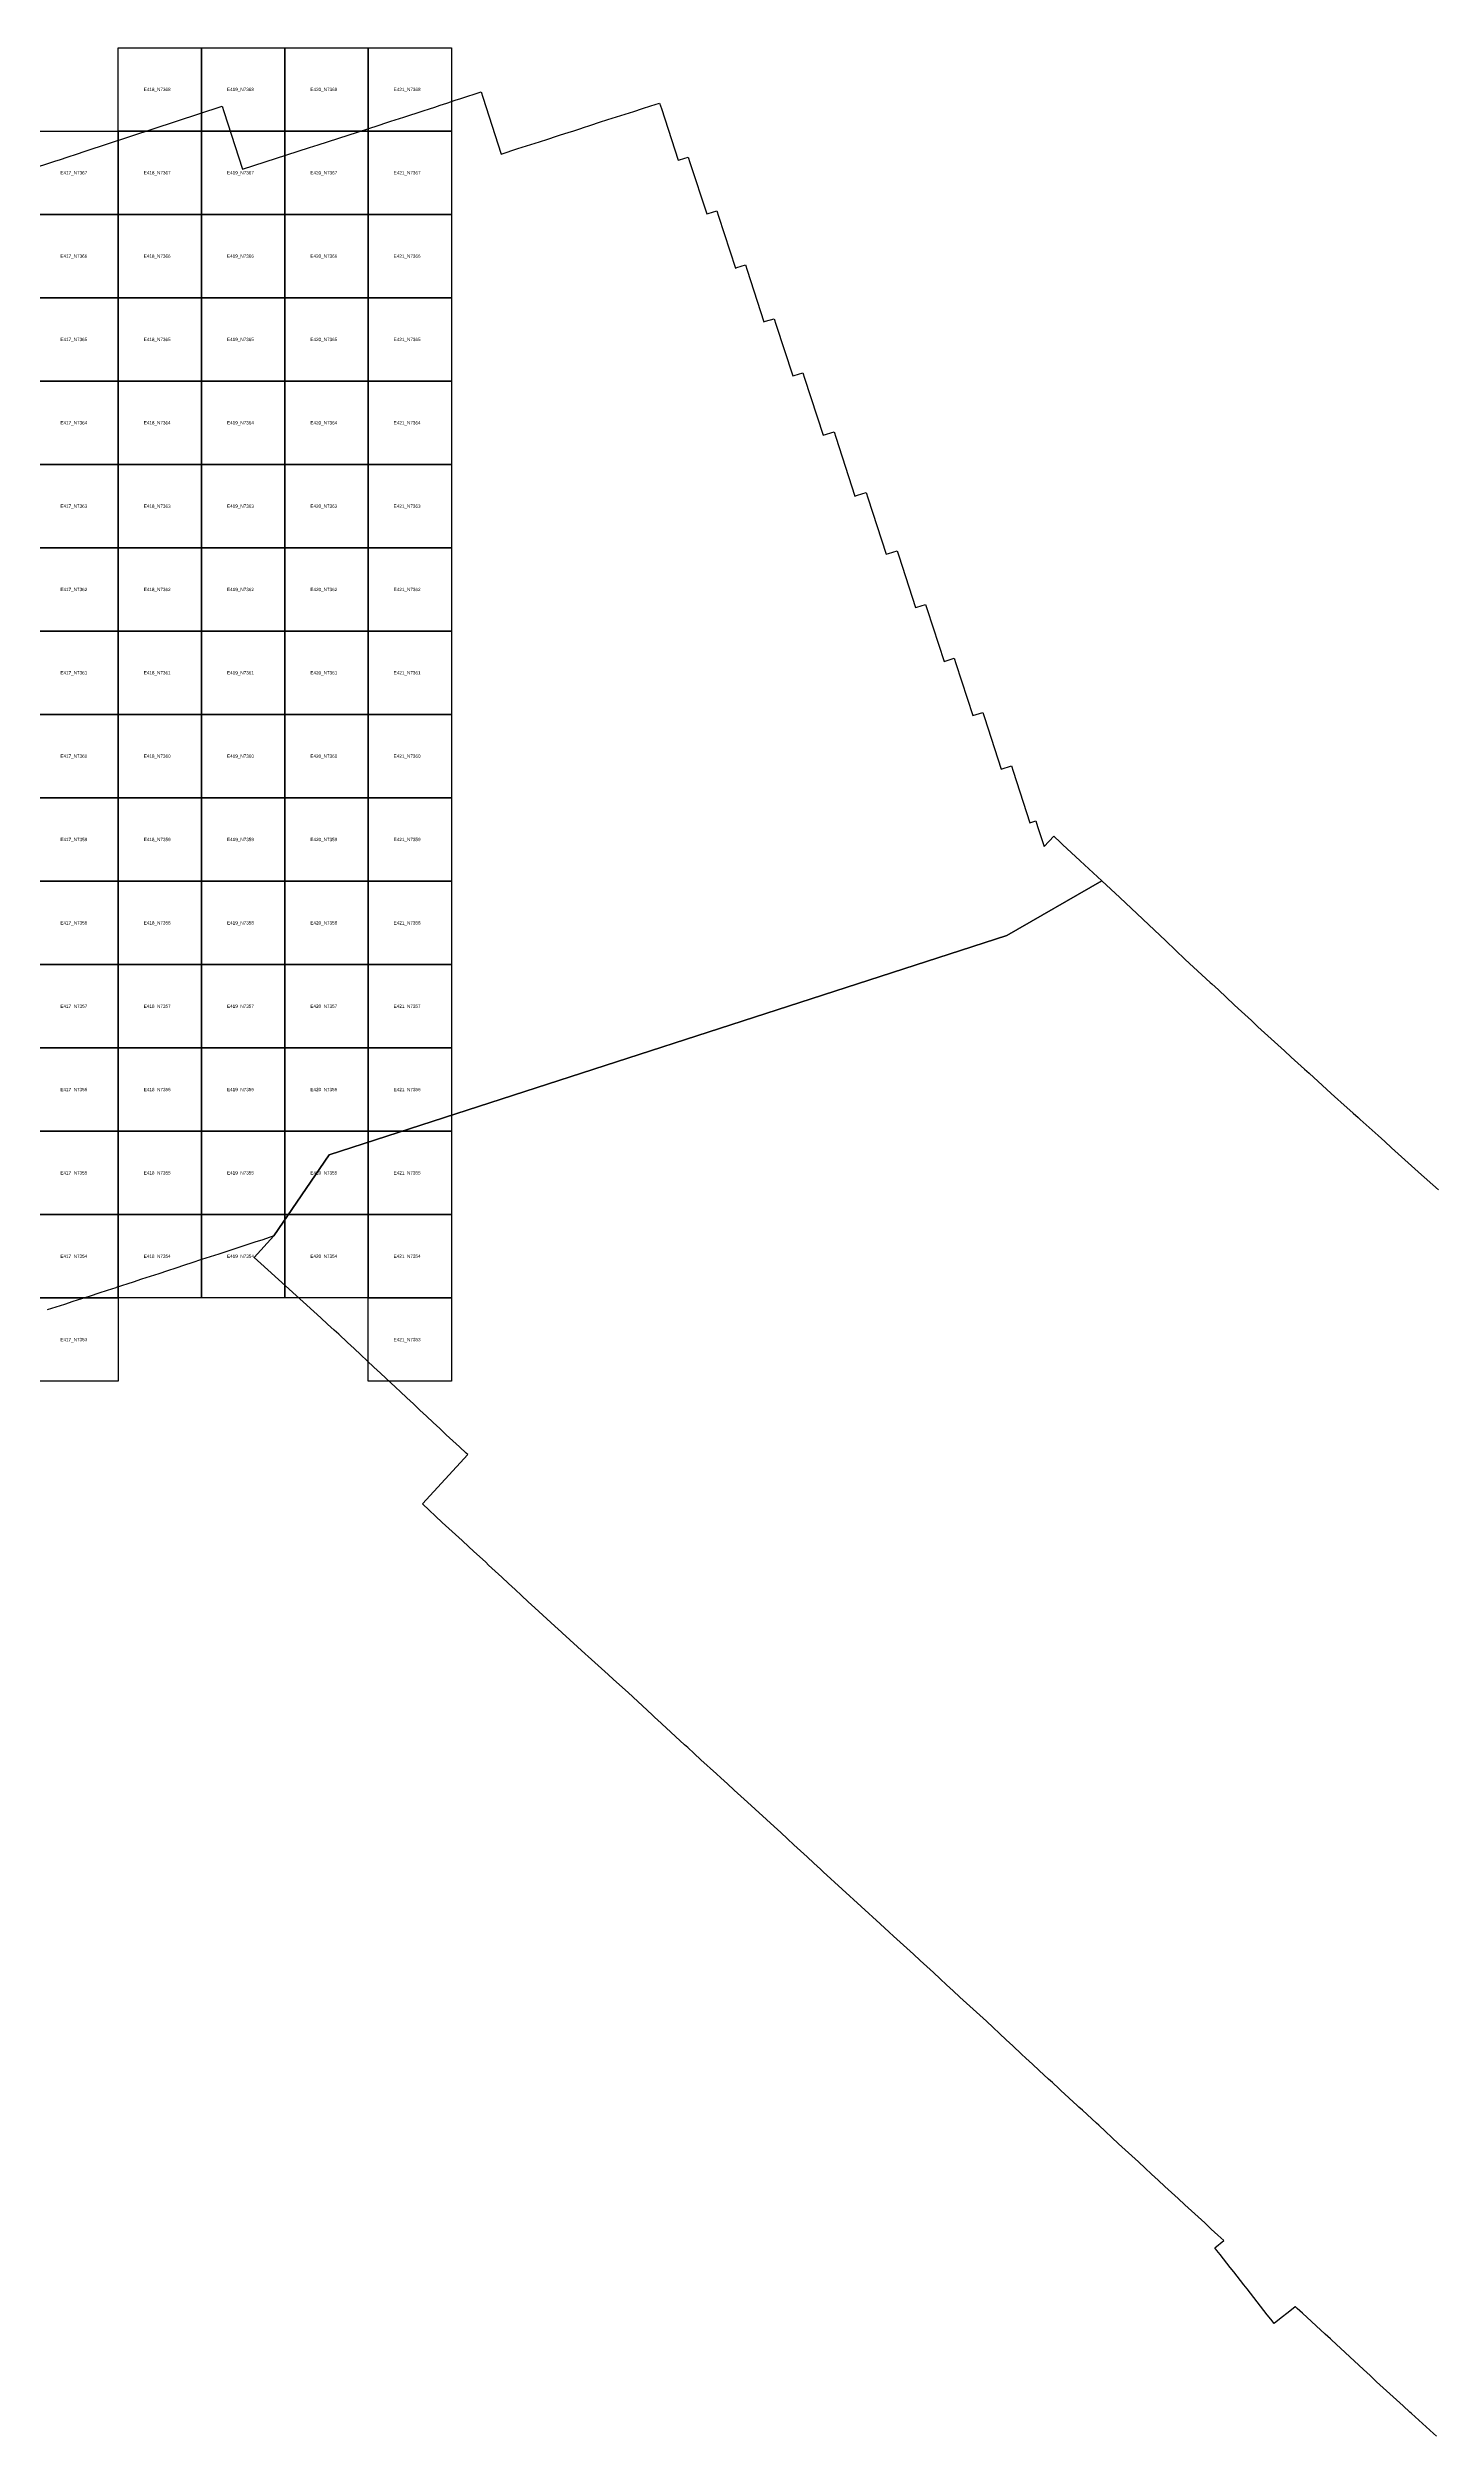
# Model space of a CAD drawing. Extents: x 325000 to 598009, y 7224244 to 7548663.
# Drawn here: x 417156 to 433808, y 7340341 to 7369000 of the extents above; entities that cross this region are included whole.
import ezdxf

# ---------------------------------------------------------------- set-up
doc = ezdxf.new("R2010")
doc.units = 0
for name, color, linetype in [('J', 7, 'Continuous'), ('K', 7, 'Continuous'), ('Limpopo_1', 7, 'Continuous')]:
    doc.layers.add(name, color=color, linetype=linetype)

msp = doc.modelspace()

# ---------------------------------------------------------------- linework, layer by layer
for points in [[(421000, 7368000), (421000, 7369000), (422000, 7369000), (422000, 7368000)], [(421000, 7367000), (421000, 7368000), (422000, 7368000), (422000, 7367000)], [(421000, 7366000), (421000, 7367000), (422000, 7367000), (422000, 7366000)], [(421000, 7365000), (421000, 7366000), (422000, 7366000), (422000, 7365000)], [(421000, 7364000), (421000, 7365000), (422000, 7365000), (422000, 7364000)], [(421000, 7363000), (421000, 7364000), (422000, 7364000), (422000, 7363000)], [(421000, 7362000), (421000, 7363000), (422000, 7363000), (422000, 7362000)], [(421000, 7361000), (421000, 7362000), (422000, 7362000), (422000, 7361000)], [(421000, 7360000), (421000, 7361000), (422000, 7361000), (422000, 7360000)], [(421000, 7359000), (421000, 7360000), (422000, 7360000), (422000, 7359000)], [(421000, 7358000), (421000, 7359000), (422000, 7359000), (422000, 7358000)], [(421000, 7357000), (421000, 7358000), (422000, 7358000), (422000, 7357000)], [(421000, 7356000), (421000, 7357000), (422000, 7357000), (422000, 7356000)], [(421000, 7355000), (421000, 7356000), (422000, 7356000), (422000, 7355000)], [(421000, 7354000), (421000, 7355000), (422000, 7355000), (422000, 7354000)], [(421000, 7353000), (421000, 7354000), (422000, 7354000), (422000, 7353000)]]:
    msp.add_lwpolyline(points, close=True)
at = {"layer": 'J'}
msp.add_lwpolyline([(433825, 7340341), (433789, 7340374), (433523, 7340615), (433504, 7340631), (433424, 7340704), (433344, 7340776), (433264, 7340849), (433185, 7340922), (433105, 7340995), (433026, 7341068), (432946, 7341141), (432563, 7341496), (432550, 7341508), (432487, 7341566), (432217, 7341816), (432153, 7341875), (432131, 7341895), (432128, 7341893), (432044, 7341827), (431959, 7341760), (431874, 7341694), (431834, 7341746), (431793, 7341797), (431753, 7341849), (431712, 7341901), (431672, 7341953), (431631, 7342004), (431591, 7342056), (431550, 7342108), (431510, 7342159), (431469, 7342211), (431429, 7342262), (431389, 7342314), (431348, 7342365), (431308, 7342417), (431267, 7342468), (431227, 7342520), (431187, 7342571), (431162, 7342603), (431271, 7342689), (431200, 7342754), (431120, 7342827), (431041, 7342900), (430961, 7342973), (430881, 7343046), (430802, 7343119), (430722, 7343192), (430643, 7343265), (430563, 7343338), (430484, 7343412), (430404, 7343485), (430326, 7343559), (430246, 7343632), (430166, 7343705), (430087, 7343778), (430007, 7343851), (429928, 7343925), (429849, 7343998), (429769, 7344072), (429743, 7344096), (429574, 7344252), (429531, 7344291), (429512, 7344309), (429316, 7344490), (429293, 7344511), (429213, 7344584), (429168, 7344626), (429054, 7344731), (428975, 7344804), (428896, 7344878), (428843, 7344927), (428738, 7345025), (428659, 7345099), (428580, 7345173), (428501, 7345246), (428422, 7345320), (428342, 7345393), (428262, 7345465), (428183, 7345538), (428103, 7345611), (428024, 7345685), (427944, 7345758), (427865, 7345831), (427785, 7345904), (427705, 7345977), (427626, 7346050), (427546, 7346124), (427467, 7346197), (427387, 7346269), (427307, 7346342), (427253, 7346391), (427147, 7346488), (426464, 7347114), (426430, 7347145), (426351, 7347218), (426271, 7347291), (426192, 7347364), (426112, 7347437), (426033, 7347510), (425953, 7347583), (425873, 7347655), (425556, 7347949), (425476, 7348022), (425395, 7348094), (425315, 7348167), (425235, 7348240), (425182, 7348289), (424996, 7348458), (424916, 7348531), (424837, 7348604), (424800, 7348638), (424526, 7348890), (424519, 7348897), (424439, 7348970), (424411, 7348996), (424121, 7349263), (423946, 7349421), (423881, 7349480), (423801, 7349553), (423721, 7349625), (423641, 7349698), (423606, 7349730), (423330, 7349981), (423321, 7349988), (423241, 7350061), (423002, 7350280), (422922, 7350353), (422843, 7350427), (422764, 7350501), (422685, 7350574), (422606, 7350648), (422527, 7350721), (422447, 7350794), (422412, 7350827), (422266, 7350962), (422209, 7351014), (422129, 7351087), (422050, 7351160), (421970, 7351233), (421891, 7351306), (421811, 7351380), (421732, 7351453), (421653, 7351527), (422196, 7352119), (422177, 7352137), (422097, 7352211), (422018, 7352284), (421939, 7352358), (421860, 7352432), (421781, 7352506), (421703, 7352580), (421623, 7352653), (421544, 7352727), (421465, 7352801), (421386, 7352875), (421332, 7352925), (421148, 7353096), (421070, 7353170), (420991, 7353244), (420912, 7353318), (420833, 7353392), (420754, 7353466), (420648, 7353564), (420595, 7353612), (420515, 7353685), (420435, 7353759), (419714, 7354412), (419633, 7354485), (419871, 7354744), (420532, 7355718), (428665, 7358347), (429807, 7359004), (430022, 7358803), (430573, 7358285), (430807, 7358060), (431106, 7357786), (431126, 7357768), (431206, 7357695), (431396, 7357518), (431444, 7357474), (431523, 7357401), (431602, 7357327), (431681, 7357253), (431761, 7357181), (431841, 7357108), (431921, 7357035), (432001, 7356963), (432081, 7356890), (432161, 7356817), (432241, 7356745), (432295, 7356695), (432561, 7356453), (432641, 7356381), (432676, 7356350), (432825, 7356215), (432882, 7356164), (432907, 7356141), (433086, 7355980), (433123, 7355947), (433203, 7355875), (433284, 7355802), (433364, 7355730), (433445, 7355658), (433525, 7355585), (433605, 7355513), (433609, 7355509), (433846, 7355295)], dxfattribs=at)
at = {"layer": 'K'}
msp.add_lwpolyline([(416927, 7367534), (417254, 7367642), (417298, 7367656), (417400, 7367690), (417503, 7367724), (417605, 7367760), (419249, 7368299), (419270, 7368234), (419495, 7367542), (420296, 7367804), (420400, 7367835), (421121, 7368069), (421224, 7368102), (421275, 7368118), (421430, 7368167), (421663, 7368244), (421739, 7368269), (421800, 7368288), (421867, 7368311), (421945, 7368337), (422047, 7368371), (422112, 7368391), (422356, 7368471), (422377, 7368407), (422599, 7367725), (422799, 7367790), (422849, 7367806), (422952, 7367839), (423056, 7367871), (423159, 7367905), (423262, 7367938), (423310, 7367954), (423402, 7367983), (423468, 7368005), (423567, 7368037), (423574, 7368039), (423674, 7368072), (423777, 7368106), (423880, 7368139), (423983, 7368172), (424087, 7368205), (424190, 7368237), (424293, 7368270), (424396, 7368303), (424500, 7368335), (424521, 7368271), (424722, 7367651), (424740, 7367657), (424844, 7367688), (424864, 7367625), (425065, 7367006), (425083, 7367012), (425186, 7367044), (425207, 7366980), (425409, 7366357), (425427, 7366363), (425531, 7366394), (425552, 7366330), (425752, 7365712), (425771, 7365718), (425875, 7365748), (425895, 7365685), (426097, 7365062), (426115, 7365068), (426219, 7365099), (426239, 7365035), (426462, 7364351), (426593, 7364392), (426613, 7364328), (426843, 7363621), (426875, 7363631), (426978, 7363663), (426999, 7363599), (427218, 7362925), (427245, 7362933), (427349, 7362964), (427369, 7362903), (427570, 7362283), (427588, 7362289), (427691, 7362321), (427712, 7362258), (427913, 7361636), (428035, 7361674), (428055, 7361611), (428258, 7360986), (428379, 7361025), (428399, 7360962), (428600, 7360344), (428721, 7360383), (428741, 7360319), (428942, 7359699), (429015, 7359722), (429036, 7359657), (429115, 7359414), (429230, 7359538), (429309, 7359465), (429335, 7359441), (429548, 7359245), (429807, 7359004), (428665, 7358347), (420532, 7355718), (419871, 7354744), (419827, 7354729), (419724, 7354694), (419654, 7354672), (419415, 7354592), (419210, 7354526), (419209, 7354526), (419107, 7354492), (419003, 7354459), (418886, 7354420), (418798, 7354391), (418695, 7354357), (418592, 7354324), (418489, 7354290), (418386, 7354256), (418283, 7354223), (418180, 7354189), (417976, 7354123), (417974, 7354122), (417871, 7354089), (417768, 7354055), (417665, 7354022), (417562, 7353988), (417459, 7353955), (417356, 7353922), (417253, 7353888), (417150, 7353855)], dxfattribs=at)
at = {"layer": 'Limpopo_1'}
for points in [[(418000, 7368000), (418000, 7369000), (419000, 7369000), (419000, 7368000)], [(419000, 7368000), (419000, 7369000), (420000, 7369000), (420000, 7368000)], [(420000, 7368000), (420000, 7369000), (421000, 7369000), (421000, 7368000)], [(417000, 7367000), (417000, 7368000), (418000, 7368000), (418000, 7367000)], [(418000, 7367000), (418000, 7368000), (419000, 7368000), (419000, 7367000)], [(419000, 7367000), (419000, 7368000), (420000, 7368000), (420000, 7367000)], [(420000, 7367000), (420000, 7368000), (421000, 7368000), (421000, 7367000)], [(417000, 7366000), (417000, 7367000), (418000, 7367000), (418000, 7366000)], [(418000, 7366000), (418000, 7367000), (419000, 7367000), (419000, 7366000)], [(419000, 7366000), (419000, 7367000), (420000, 7367000), (420000, 7366000)], [(420000, 7366000), (420000, 7367000), (421000, 7367000), (421000, 7366000)], [(417000, 7365000), (417000, 7366000), (418000, 7366000), (418000, 7365000)], [(418000, 7365000), (418000, 7366000), (419000, 7366000), (419000, 7365000)], [(419000, 7365000), (419000, 7366000), (420000, 7366000), (420000, 7365000)], [(420000, 7365000), (420000, 7366000), (421000, 7366000), (421000, 7365000)], [(417000, 7364000), (417000, 7365000), (418000, 7365000), (418000, 7364000)], [(418000, 7364000), (418000, 7365000), (419000, 7365000), (419000, 7364000)], [(419000, 7364000), (419000, 7365000), (420000, 7365000), (420000, 7364000)], [(420000, 7364000), (420000, 7365000), (421000, 7365000), (421000, 7364000)], [(417000, 7363000), (417000, 7364000), (418000, 7364000), (418000, 7363000)], [(418000, 7363000), (418000, 7364000), (419000, 7364000), (419000, 7363000)], [(419000, 7363000), (419000, 7364000), (420000, 7364000), (420000, 7363000)], [(420000, 7363000), (420000, 7364000), (421000, 7364000), (421000, 7363000)], [(417000, 7362000), (417000, 7363000), (418000, 7363000), (418000, 7362000)], [(418000, 7362000), (418000, 7363000), (419000, 7363000), (419000, 7362000)], [(419000, 7362000), (419000, 7363000), (420000, 7363000), (420000, 7362000)], [(420000, 7362000), (420000, 7363000), (421000, 7363000), (421000, 7362000)], [(417000, 7361000), (417000, 7362000), (418000, 7362000), (418000, 7361000)], [(418000, 7361000), (418000, 7362000), (419000, 7362000), (419000, 7361000)], [(419000, 7361000), (419000, 7362000), (420000, 7362000), (420000, 7361000)], [(420000, 7361000), (420000, 7362000), (421000, 7362000), (421000, 7361000)], [(417000, 7360000), (417000, 7361000), (418000, 7361000), (418000, 7360000)], [(418000, 7360000), (418000, 7361000), (419000, 7361000), (419000, 7360000)], [(419000, 7360000), (419000, 7361000), (420000, 7361000), (420000, 7360000)], [(420000, 7360000), (420000, 7361000), (421000, 7361000), (421000, 7360000)], [(417000, 7359000), (417000, 7360000), (418000, 7360000), (418000, 7359000)], [(418000, 7359000), (418000, 7360000), (419000, 7360000), (419000, 7359000)], [(419000, 7359000), (419000, 7360000), (420000, 7360000), (420000, 7359000)], [(420000, 7359000), (420000, 7360000), (421000, 7360000), (421000, 7359000)], [(417000, 7358000), (417000, 7359000), (418000, 7359000), (418000, 7358000)], [(418000, 7358000), (418000, 7359000), (419000, 7359000), (419000, 7358000)], [(419000, 7358000), (419000, 7359000), (420000, 7359000), (420000, 7358000)], [(420000, 7358000), (420000, 7359000), (421000, 7359000), (421000, 7358000)], [(417000, 7357000), (417000, 7358000), (418000, 7358000), (418000, 7357000)], [(418000, 7357000), (418000, 7358000), (419000, 7358000), (419000, 7357000)], [(419000, 7357000), (419000, 7358000), (420000, 7358000), (420000, 7357000)], [(420000, 7357000), (420000, 7358000), (421000, 7358000), (421000, 7357000)], [(417000, 7356000), (417000, 7357000), (418000, 7357000), (418000, 7356000)], [(418000, 7356000), (418000, 7357000), (419000, 7357000), (419000, 7356000)], [(419000, 7356000), (419000, 7357000), (420000, 7357000), (420000, 7356000)], [(420000, 7356000), (420000, 7357000), (421000, 7357000), (421000, 7356000)], [(417000, 7355000), (417000, 7356000), (418000, 7356000), (418000, 7355000)], [(418000, 7355000), (418000, 7356000), (419000, 7356000), (419000, 7355000)], [(419000, 7355000), (419000, 7356000), (420000, 7356000), (420000, 7355000)], [(420000, 7355000), (420000, 7356000), (421000, 7356000), (421000, 7355000)], [(417000, 7354000), (417000, 7355000), (418000, 7355000), (418000, 7354000)], [(418000, 7354000), (418000, 7355000), (419000, 7355000), (419000, 7354000)], [(419000, 7354000), (419000, 7355000), (420000, 7355000), (420000, 7354000)], [(420000, 7354000), (420000, 7355000), (421000, 7355000), (421000, 7354000)], [(417000, 7353000), (417000, 7354000), (418000, 7354000), (418000, 7353000)]]:
    msp.add_lwpolyline(points, close=True, dxfattribs=at)

# ---------------------------------------------------------------- texts
for s, p in [('E421_N7368', (421308, 7368480)), ('E421_N7367', (421308, 7367480)), ('E421_N7366', (421308, 7366480)), ('E421_N7365', (421308, 7365480)), ('E421_N7364', (421308, 7364480)), ('E421_N7363', (421308, 7363480)), ('E421_N7362', (421308, 7362480)), ('E421_N7361', (421308, 7361480)), ('E421_N7360', (421308, 7360480)), ('E421_N7359', (421308, 7359480)), ('E421_N7358', (421308, 7358480)), ('E421_N7357', (421308, 7357480)), ('E421_N7356', (421308, 7356480)), ('E421_N7355', (421308, 7355480)), ('E421_N7354', (421308, 7354480)), ('E421_N7353', (421308, 7353480))]:
    msp.add_text(s, height=40).set_placement(p)
for s, p in [('E418_N7368', (418308, 7368480)), ('E419_N7368', (419308, 7368480)), ('E420_N7368', (420308, 7368480)), ('E417_N7367', (417308, 7367480)), ('E418_N7367', (418308, 7367480)), ('E419_N7367', (419308, 7367480)), ('E420_N7367', (420308, 7367480)), ('E417_N7366', (417308, 7366480)), ('E418_N7366', (418308, 7366480)), ('E419_N7366', (419308, 7366480)), ('E420_N7366', (420308, 7366480)), ('E417_N7365', (417308, 7365480)), ('E418_N7365', (418308, 7365480)), ('E419_N7365', (419308, 7365480)), ('E420_N7365', (420308, 7365480)), ('E417_N7364', (417308, 7364480)), ('E418_N7364', (418308, 7364480)), ('E419_N7364', (419308, 7364480)), ('E420_N7364', (420308, 7364480)), ('E417_N7363', (417308, 7363480)), ('E418_N7363', (418308, 7363480)), ('E419_N7363', (419308, 7363480)), ('E420_N7363', (420308, 7363480)), ('E417_N7362', (417308, 7362480)), ('E418_N7362', (418308, 7362480)), ('E419_N7362', (419308, 7362480)), ('E420_N7362', (420308, 7362480)), ('E417_N7361', (417308, 7361480)), ('E418_N7361', (418308, 7361480)), ('E419_N7361', (419308, 7361480)), ('E420_N7361', (420308, 7361480)), ('E417_N7360', (417308, 7360480)), ('E418_N7360', (418308, 7360480)), ('E419_N7360', (419308, 7360480)), ('E420_N7360', (420308, 7360480)), ('E417_N7359', (417308, 7359480)), ('E418_N7359', (418308, 7359480)), ('E419_N7359', (419308, 7359480)), ('E420_N7359', (420308, 7359480)), ('E417_N7358', (417308, 7358480)), ('E418_N7358', (418308, 7358480)), ('E419_N7358', (419308, 7358480)), ('E420_N7358', (420308, 7358480)), ('E417_N7357', (417308, 7357480)), ('E418_N7357', (418308, 7357480)), ('E419_N7357', (419308, 7357480)), ('E420_N7357', (420308, 7357480)), ('E417_N7356', (417308, 7356480)), ('E418_N7356', (418308, 7356480)), ('E419_N7356', (419308, 7356480)), ('E420_N7356', (420308, 7356480)), ('E417_N7355', (417308, 7355480)), ('E418_N7355', (418308, 7355480)), ('E419_N7355', (419308, 7355480)), ('E420_N7355', (420308, 7355480)), ('E417_N7354', (417308, 7354480)), ('E418_N7354', (418308, 7354480)), ('E419_N7354', (419308, 7354480)), ('E420_N7354', (420308, 7354480)), ('E417_N7353', (417308, 7353480))]:
    msp.add_text(s, height=40, dxfattribs=at).set_placement(p)

doc.saveas('drawing.dxf')
